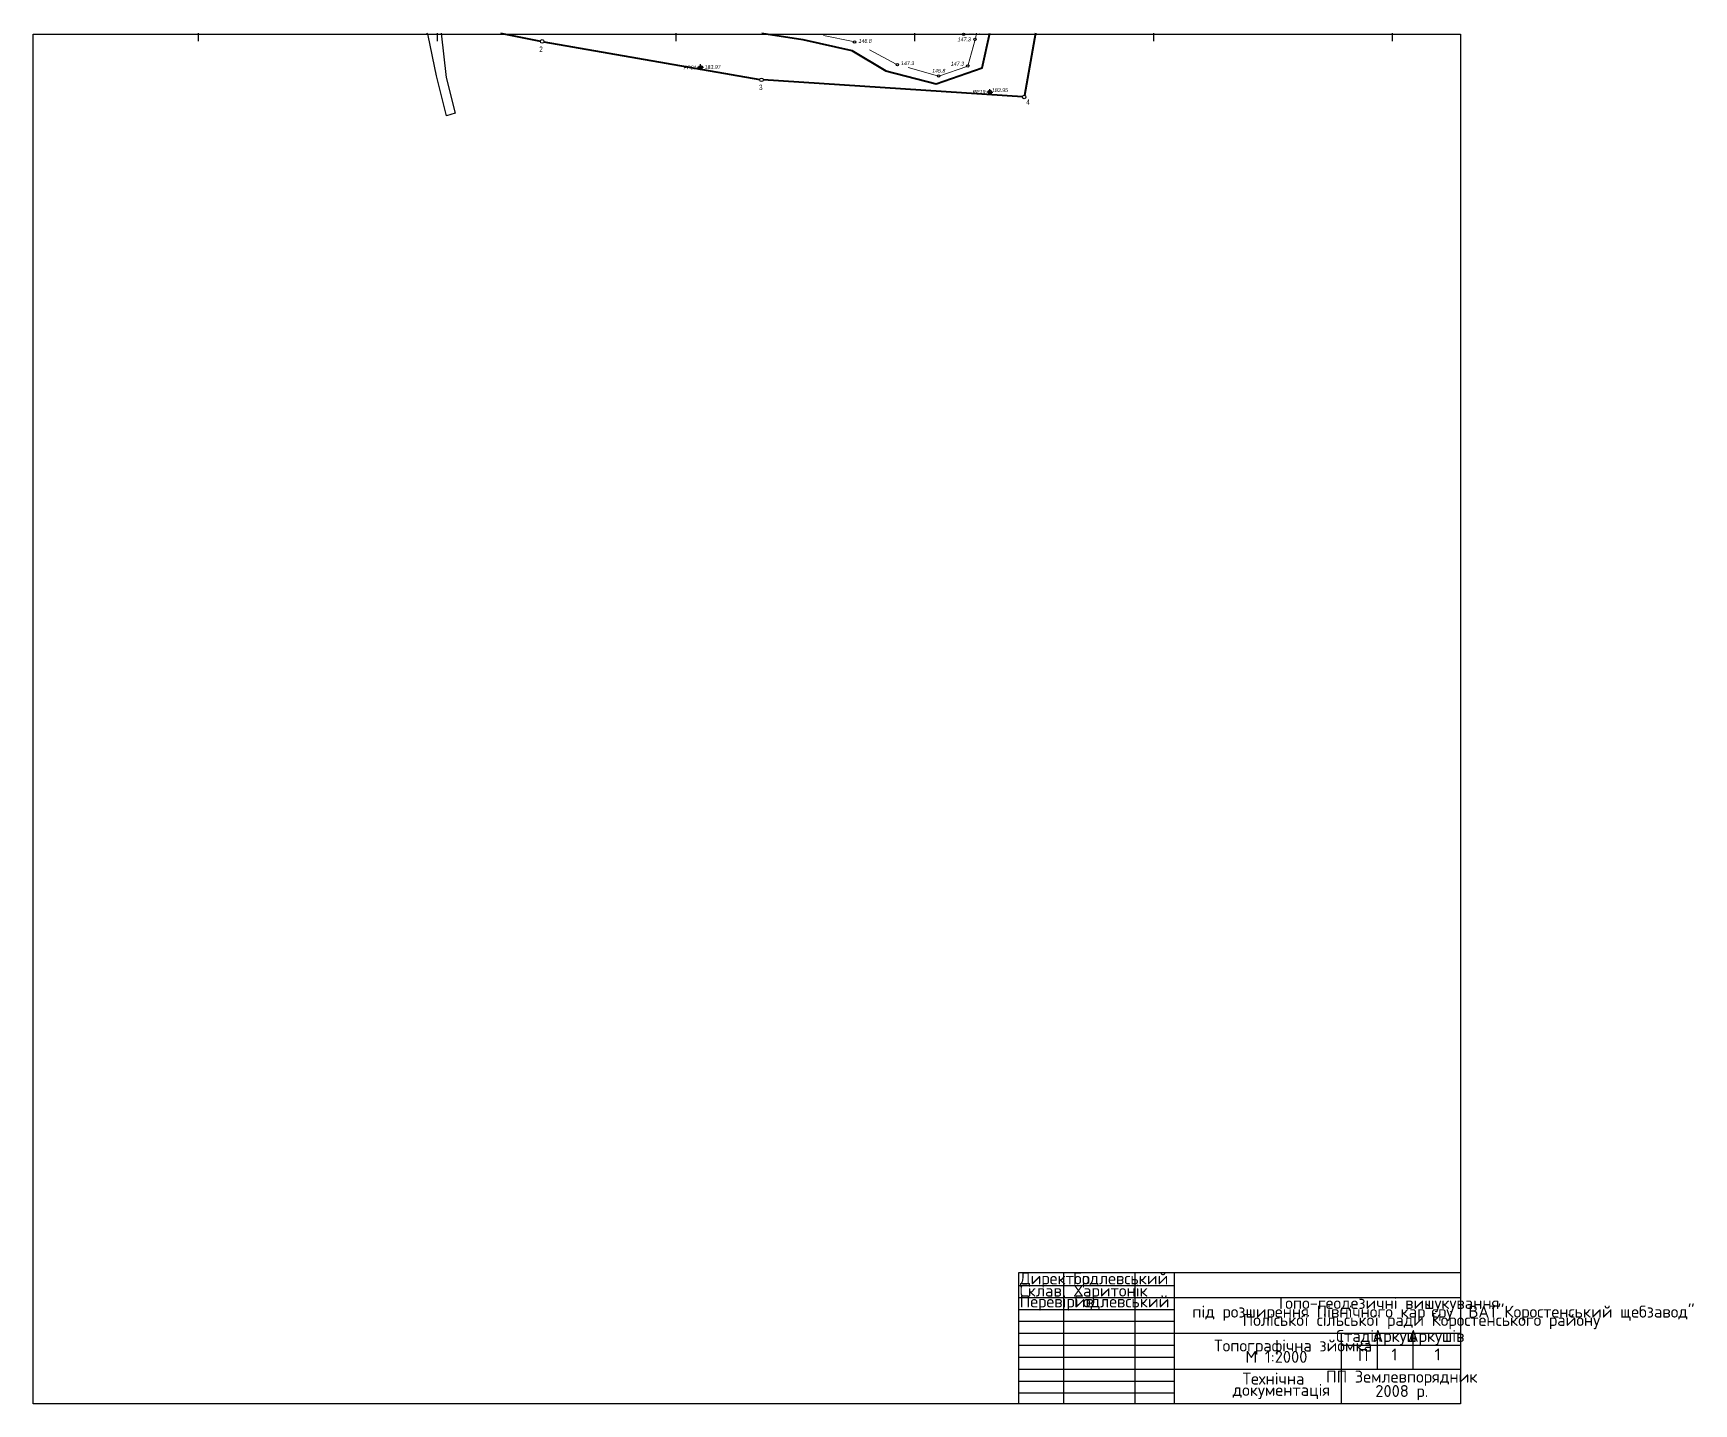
# Paper-space layout 'Layout1' of a CAD drawing. Header units: millimetres. Extents: x 0 to 695, y 0 to 574.
# The model-space entities are those that its viewports show. They can reach past a viewport. Long polylines and large blocks are cut down to what shows.
import ezdxf
from ezdxf.enums import TextEntityAlignment as Align

# ---------------------------------------------------------------- set-up
doc = ezdxf.new("R2010")
doc.units = ezdxf.units.MM
doc.header["$LTSCALE"] = 2
doc.header["$PDMODE"] = 32
doc.header["$PDSIZE"] = 0.3
doc.linetypes.add('DASHED2', pattern=[9.525, 6.35, -3.175])
doc.linetypes.add('HIDDEN2', pattern=[4.7625, 3.175, -1.5875])
doc.layers.add('Layer1', color=7, linetype='Continuous', plot=False)
for name, color, linetype in [('POINT_OBJ', 7, 'Continuous'), ('АВТ_ДОР', 7, 'Continuous'), ('ввскр.бровка', 7, 'Continuous'), ('ВЫСОТЫ', 7, 'Continuous'), ('Гран1', 7, 'Continuous'), ('Гірничий відвід', 7, 'Continuous'), ('ИМЕНА', 7, 'Continuous'), ('кресты', 7, 'Continuous'), ('нвскр.бровка', 7, 'Continuous'), ('ПИКЕТЫ', 7, 'Continuous'), ('ПУНКТЫ', 7, 'Continuous'), ('РЕЛЬЕФ', 7, 'Continuous'), ('ТОКА_СТ', 1, 'Continuous')]:
    doc.layers.add(name, color=color, linetype=linetype)
doc.layers.get('Layer1').off()
doc.layers.get('Layer1').freeze()
doc.styles.add('Bodex1', font='isocpeur.ttf', dxfattribs={"height": 1.9})
doc.styles.add('grad', font='grad.shx')
doc.styles.add('universw', font='universw.shx', dxfattribs={"oblique": 10})
doc.styles.add('user', font='symeteo.shx', dxfattribs={"height": 2.5})

# ---------------------------------------------------------------- blocks, each defined once
blk = doc.blocks.new('piket')
at = {"layer": 'ПИКЕТЫ', "linetype": 'Continuous'}
h = blk.add_hatch(color=7, dxfattribs=at)
edge = h.paths.add_edge_path()
edge.add_arc((0, 0), 0.3, 0, 360)
at = {"layer": 'ПИКЕТЫ', "color": 7, "linetype": 'Continuous'}
blk.add_circle((0, 0), 0.3, dxfattribs=at)
at = {"layer": 'ВЫСОТЫ', "style": 'universw', "oblique": 6}
blk.add_attdef('H', (1.88, -0.23), '', height=2, dxfattribs=at)
at = {"layer": 'ИМЕНА', "style": 'universw', "oblique": 10}
blk.add_attdef('NAME', text='', height=2, dxfattribs=at).set_placement((0, 2.37), align=Align.CENTER)
at = {"layer": 'ТОКА_СТ', "style": 'universw', "oblique": 6, "flags": 1}
blk.add_attdef('POINT', text='', height=2, dxfattribs=at).set_placement((0, -2.79), align=Align.CENTER)
blk = doc.blocks.new('5_1')
at = {"linetype": 'Continuous'}
h = blk.add_hatch(color=7, dxfattribs=at)
edge = h.paths.add_edge_path()
edge.add_arc((0, 0), 0.0588, 0, 360)
at = {"color": 7, "linetype": 'Continuous'}
for p, q in [((-0.75, 0), (-1.25, 0)), ((0, 0.75), (0, 1.25)), ((0.75, 0), (1.25, 0)), ((0, -0.75), (0, -1.25))]:
    blk.add_line(p, q, dxfattribs=at)
for radius in [0.75, 0.0588]:
    blk.add_circle((0, 0), radius, dxfattribs=at)
at = {"color": 7, "linetype": 'Continuous', "style": 'grad', "oblique": 10, "width": 0.7}
blk.add_attdef('P37', text='', height=2.5, dxfattribs=at).set_placement((-2, 0), align=Align.MIDDLE_RIGHT)
at = {"color": 7, "linetype": 'Continuous', "style": 'user', "flags": 8}
blk.add_attdef('ddddd', text='', height=2.5, dxfattribs=at).set_placement((2, 0), align=Align.MIDDLE_LEFT)
at = {"color": 7, "linetype": 'Continuous', "style": 'grad', "oblique": 10, "width": 0.7}
blk.add_attdef('P4', (2, 0.7), '', height=2.5, dxfattribs=at)
blk.add_attdef('P69', text='', height=2.5, dxfattribs=at).set_placement((2, -0.7), align=Align.TOP_LEFT)

msp = doc.modelspace()

# ---------------------------------------------------------------- hatches: boundary and pattern name
at = {"layer": 'ПИКЕТЫ', "linetype": 'Continuous'}
h = msp.add_hatch(color=7, dxfattribs=at)
edge = h.paths.add_edge_path()
edge.add_arc((3233620.5, 5635172.2), 0.48, 0, 360)

# ---------------------------------------------------------------- linework, layer by layer
at = {"color": 2, "linetype": 'HIDDEN2'}
msp.add_lwpolyline([(3233602.4, 5635231), (3233766.7, 5635200.9), (3233779.3, 5635204.6), (3233787.5, 5635209.7), (3233795.2, 5635216), (3233804.3, 5635226.1), (3233869.1, 5635336.6), (3233896.2, 5635420.3), (3233922.4, 5635666.6), (3233987.2, 5635841.7), (3233945.5, 5636045.7), (3233869.3, 5636201.1), (3233677.2, 5636164.9), (3233523.9, 5636171.2), (3233479.4, 5636035.1), (3233471.3, 5635904.9), (3233461.8, 5635783.2), (3233459.9, 5635761.7)], dxfattribs=at)
at = {"layer": 'POINT_OBJ', "color": 7, "linetype": 'Continuous'}
msp.add_point((3233620.5, 5635172.2, 190.7), dxfattribs=at)
at = {"layer": 'АВТ_ДОР', "color": 7, "linetype": 'DASHED2'}
msp.add_lwpolyline([(3233395, 5635234.2), (3233403, 5635201.5), (3233407.4, 5635163.7), (3233414.8, 5635133.8), (3233407.8, 5635131.7), (3233399.2, 5635165.1), (3233392.2, 5635198.9), (3233380.7, 5635229.9)], dxfattribs=at)
at = {"layer": 'ввскр.бровка', "color": 7, "lineweight": 40}
msp.add_lwpolyline([(3233419.1, 5635246.7), (3233445.7, 5635240.4), (3233470.9, 5635238.1), (3233604.4, 5635221.7), (3233617.4, 5635211.8), (3233657.2, 5635200.9), (3233664.6, 5635201.8), (3233706, 5635195.6), (3233747.1, 5635186.4), (3233775.7, 5635169.2), (3233817.9, 5635158.4), (3233856.4, 5635171.9), (3233890.9, 5635329), (3233890.2, 5635360), (3233909.7, 5635494.9), (3233919.8, 5635582.5), (3233923.1, 5635620.5), (3233922.2, 5635637.6)], dxfattribs=at)
at = {"layer": 'Гірничий відвід', "color": 7, "linetype": 'Continuous', "lineweight": 40}
for p, q in [((3233299.7, 5635230.7), (3233486.3, 5635194.2)), ((3233489.3, 5635193.6), (3233670, 5635161.9))]:
    msp.add_line(p, q, dxfattribs=at)
for points in [[(3233939.2, 5635419.2), (3233891.8, 5635148.7)], [(3233890, 5635147.4), (3233673, 5635161.6)]]:
    msp.add_lwpolyline(points, dxfattribs=at)
at = {"layer": 'кресты', "color": 7, "linetype": 'Continuous'}
for p, q in [((3233194, 5635200), (3233206, 5635200)), ((3233200, 5635194), (3233200, 5635206)), ((3233394, 5635200), (3233406, 5635200)), ((3233400, 5635194), (3233400, 5635206)), ((3233594, 5635200), (3233606, 5635200)), ((3233600, 5635194), (3233600, 5635206)), ((3233794, 5635200), (3233806, 5635200)), ((3233800, 5635194), (3233800, 5635206)), ((3233994, 5635200), (3234006, 5635200)), ((3234000, 5635194), (3234000, 5635206)), ((3234194, 5635200), (3234206, 5635200)), ((3234200, 5635194), (3234200, 5635206))]:
    msp.add_line(p, q, dxfattribs=at)
at = {"layer": 'кресты', "color": 7, "linetype": 'DASHED2', "lineweight": 20}
msp.add_point((3233862.8, 5635151.5), dxfattribs=at)
at = {"layer": 'нвскр.бровка', "color": 7, "linetype": 'HIDDEN2', "lineweight": 20}
for points in [[(3233872.2, 5635283.9), (3233850.6, 5635196.4)], [(3233658.4, 5635206.2), (3233632.7, 5635218.5)], [(3233670.2, 5635208.2), (3233660.2, 5635205.9)], [(3233708.8, 5635202), (3233672, 5635208.3)], [(3233748.4, 5635193.7), (3233710.8, 5635201.6)], [(3233850.1, 5635194.5), (3233844.6, 5635174.2)], [(3233784.4, 5635174.9), (3233750.3, 5635193.1)], [(3233818.8, 5635165.1), (3233786.2, 5635174.2)], [(3233843.4, 5635172.9), (3233820.8, 5635165.1)]]:
    msp.add_lwpolyline(points, dxfattribs=at)
at = {"layer": 'нвскр.бровка', "color": 7}
for centre in [(3233487.8, 5635193.9), (3233671.5, 5635161.7), (3233891.5, 5635147.3)]:
    msp.add_circle(centre, 1.51, dxfattribs=at)
at = {"layer": 'ПИКЕТЫ'}
for centre in [(3233659.2, 5635205.6), (3233709.8, 5635201.9), (3233840.8, 5635199.7), (3233850.3, 5635195.5), (3233785.3, 5635174.5), (3233819.8, 5635165), (3233844.3, 5635173.3)]:
    msp.add_circle(centre, 0.989, dxfattribs=at)
at = {"layer": 'ПИКЕТЫ', "color": 7, "linetype": 'Continuous'}
msp.add_circle((3233620.5, 5635172.2, 190.7), 0.48, dxfattribs=at)
at = {"layer": 'ПУНКТЫ'}
msp.add_circle((3233749.4, 5635193.5), 0.989, dxfattribs=at)

# ---------------------------------------------------------------- block references
at = {"layer": 'ПИКЕТЫ', "color": 4}
ref = msp.add_blockref('piket', (3233862.8, 5635151.5), dxfattribs=dict(at, xscale=1.6, yscale=1.6, zscale=1.6))
ref.add_attrib('H', '183.95', (3233864.4, 5635151.5, -302.8), dxfattribs={"layer": 'ВЫСОТЫ', "height": 3.2, "style": 'universw', "oblique": 6})
at = {"layer": 'ПУНКТЫ', "color": 7, "linetype": 'Continuous', "xscale": 2, "yscale": 2, "zscale": 2, "rotation": 0.7079295605870272}
for p in [(3233620.5, 5635172.2), (3233862.8, 5635151.5)]:
    msp.add_blockref('5_1', p, dxfattribs=at)

# ---------------------------------------------------------------- texts
at = {"layer": 'ВЫСОТЫ', "style": 'universw', "oblique": 10}
for tag, p in [('148.5', (3233667.5, 5635203, 148.5)), ('146.8', (3233718.8, 5635201.8, 182.6)), ('146.8', (3233758.1, 5635192.7, 146.8)), ('147.3', (3233841.1, 5635194, 147.2)), ('144.1', (3233849.4, 5635199.3, 144.1)), ('145.8', (3233819.7, 5635167.7, 182.6)), ('147.3', (3233835.4, 5635173.7, 147.3))]:
    msp.add_attdef(tag, text='', height=3.2, dxfattribs=at).set_placement(p, align=Align.CENTER)
at = {"layer": 'ВЫСОТЫ', "style": 'universw', "oblique": 6}
for tag, p in [('183.97', (3233623.7, 5635170.8, 190.7)), ('147.3', (3233788.3, 5635174.1, 147.3))]:
    msp.add_attdef(tag, p, '', height=3.2, dxfattribs=at)
at = {"layer": 'ИМЕНА', "color": 0, "style": 'grad', "width": 0.7}
for tag, p in [('2', (3233488.3, 5635185.1)), ('3', (3233672.4, 5635153.2)), ('4', (3233896.2, 5635140.9))]:
    msp.add_attdef(tag, text='', height=4.5, dxfattribs=at).set_placement(p, align=Align.RIGHT)
at = {"layer": 'ИМЕНА', "style": 'universw', "oblique": 10}
for tag, p in [('PP31', (3233611.4, 5635170.4, 190.7)), ('PP19', (3233853.4, 5635150.1, 1.5))]:
    msp.add_attdef(tag, text='', height=3.2, dxfattribs=at).set_placement(p, align=Align.CENTER)

psp = doc.layouts.get("Layout1")

# ---------------------------------------------------------------- linework, layer by layer
at = {"layer": 'Гран1', "color": 7}
psp.add_lwpolyline([(412.83, 55.14), (597.83, 55.14), (597.83, 0.14), (412.83, 0.14)], close=True, dxfattribs=at)
for points in [[(412.83, 49.66), (477.83, 49.66)], [(431.5, 54.66), (431.5, 0.15)], [(461.37, 54.66), (461.37, 0.17)], [(477.83, 54.66), (477.83, 0.15)], [(412.83, 44.66), (477.83, 44.66)], [(477.83, 44.66), (597.83, 44.66)], [(412.83, 39.66), (477.83, 39.66)], [(412.83, 34.66), (477.83, 34.66)], [(412.83, 29.66), (477.83, 29.66)], [(477.83, 29.66), (597.83, 29.66)], [(547.83, 29.66), (547.83, 0.14)], [(562.83, 29.66), (562.83, 14.66)], [(577.83, 29.66), (577.83, 14.66)], [(412.83, 24.66), (477.83, 24.66)], [(547.83, 24.66), (597.83, 24.66)], [(412.83, 19.66), (477.83, 19.66)], [(412.83, 14.66), (477.83, 14.66)], [(477.83, 14.66), (597.83, 14.66)], [(412.83, 9.66), (477.83, 9.66)], [(412.83, 4.66), (477.83, 4.66)]]:
    psp.add_lwpolyline(points, dxfattribs=at)
at = {"layer": 'РЕЛЬЕФ', "color": 7, "linetype": 'Continuous'}
psp.add_lwpolyline([(0.12, 573.53), (597.84, 573.53), (597.84, 0.14), (0.12, 0.14)], close=True, dxfattribs=at)

# ---------------------------------------------------------------- texts
at = {"layer": 'Гран1', "color": 7, "style": 'Bodex1'}
for s, p in [('Директор', (413.25, 50.14)), ('Склав', (413.19, 45.01)), ('Харитонік', (435.84, 45.01)), ('Годлевський', (435.51, 50.14)), ('Перевірив', (413.19, 40.49)), ('Годлевський', (435.95, 40.49)), ('під розширення Північного кар`єру  ВАТ"Коростенський щебзавод"', (485.45, 36.2)), ('Топо-геодезичні вишукування', (520.84, 39.84)), ('Поліської сільської ради Коростенського району', (506.55, 32.72)), ('Топографічна зйомка', (494.62, 22.02)), (' М 1:2000', (504.56, 17.28)), ('П', (554.85, 18.02)), ('1', (568.85, 18.29)), ('1', (586.97, 18.29)), ('документація', (502.37, 3.44)), ('Технічна', (506.53, 8.18))]:
    psp.add_text(s, height=5, dxfattribs=at).set_placement(p)
for s, p in [('Стадія', (555.27, 26.03)), ('Аркуш', (570.22, 26.03)), ('Аркушів', (587.59, 26.03)), ('ПП Землевпорядник', (573.2, 8.99)), ('2008 р.', (573.2, 2.98))]:
    psp.add_text(s, height=5, dxfattribs=at).set_placement(p, align=Align.CENTER)

# ---------------------------------------------------------------- viewports
at = {"layer": 'Layer1', "color": 7, "linetype": 'Continuous'}
psp.add_viewport(center=(298.98, 315.19), size=(597.82, 517.426), view_center_point=(3233659.33, 5634683.32), view_height=1034.852, dxfattribs=at)

doc.saveas('drawing.dxf')
